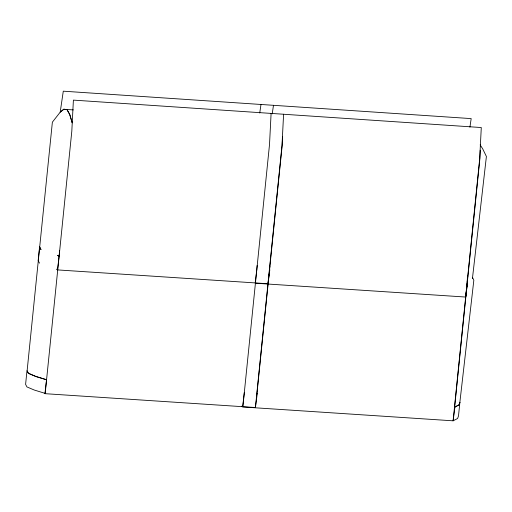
<?xml version="1.0" encoding="UTF-8"?>
<svg xmlns="http://www.w3.org/2000/svg" width="512" height="512" viewBox="0 0 512 512"><rect width="100%" height="100%" fill="white"/><g stroke="black" fill="none" stroke-linecap="round" stroke-linejoin="round"><path stroke-width="0.77" d="M271.098 113.408L269.517 144.474L242.88 406.682L241.427 406.234M283.59 114.246L282.01 145.312L255.411 407.526L44.928 393.67L46.611 379.302M282.547 136.89L282.182 145.325L256.934 393.907M467.52 276.128L467.136 282.368M467.699 276.141L467.309 282.381M73.331 109.907L63.77 109.267L60.198 112.166L52.371 122.17L27.123 370.752L28.448 373.286L35.866 376.486L46.566 379.763L35.654 376.41L28.333 373.293L26.982 370.746L25.6 384.371L26.944 386.925L34.272 390.035L45.184 393.389L71.814 131.181L73.395 100.115L481.286 127.539L479.706 158.605L453.114 420.819L242.624 406.963L244.314 392.595M480.243 150.182L479.885 158.618L454.63 407.2L459.066 404.941L459.866 402.291L473.83 280.262L472.544 277.472M59.245 254.944L59.565 250.829M256.941 268.237L257.158 265.491M269.44 269.075L269.651 266.33M269.613 269.088L269.83 266.342M465.683 297.05L467.066 283.424L467.533 282.989L465.683 297.05L255.2 283.2L256.883 268.826M472.435 278.528L486.4 156.493L482.675 148.8L480.134 144.877M59.187 255.533L57.498 269.907L267.987 283.757L269.837 269.696L269.331 270.131M255.411 407.526L257.261 393.466L256.762 393.894M259.731 113.024L260.986 104.474M272.224 113.862L273.478 105.312M469.92 127.155L471.181 118.605L63.29 91.181L60.198 112.166L63.77 109.267L66.989 109.587L69.747 114.547L72.218 122.784L69.747 114.547L67.008 109.606L63.77 109.267M57.613 255.533L59.136 256L57.683 255.552M56.301 269.178L57.754 269.626M40.902 249.53L39.558 246.976L38.17 260.608L39.52 263.155M39.693 246.989L41.018 249.523M459.885 402.31L458.502 415.936L457.6 418.496L453.114 420.819L454.957 406.758L454.458 407.187L458.989 404.87L459.885 402.31"/></g></svg>
